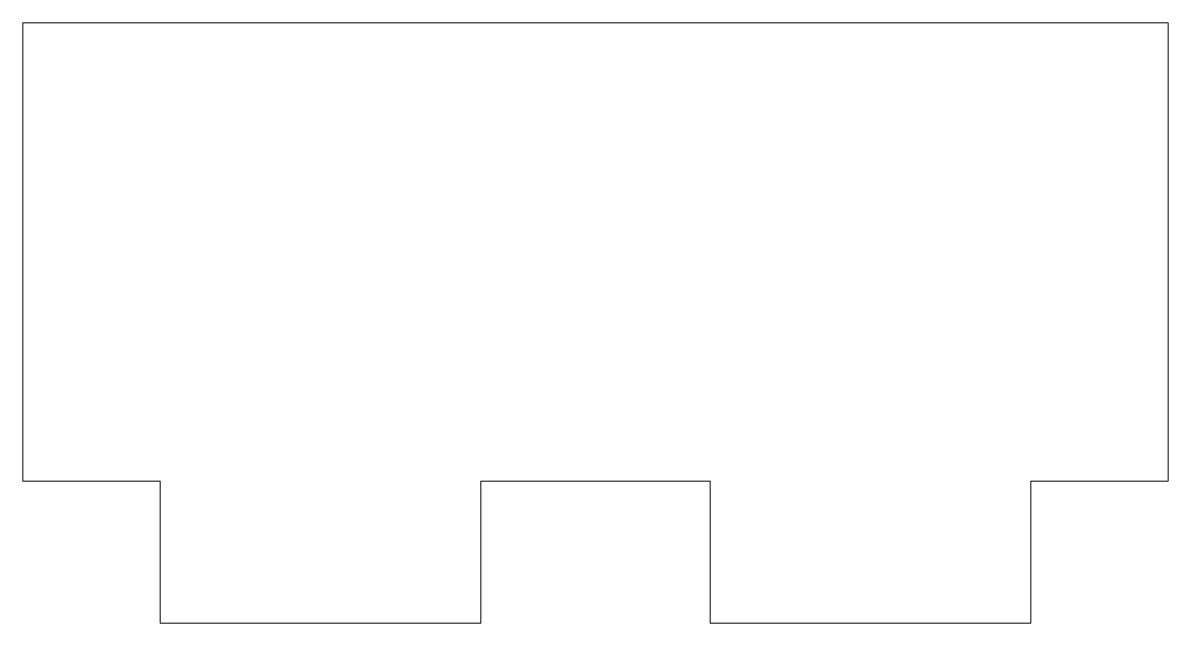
# Model space of a CAD drawing. Header units: millimetres. Extents: x -12.5 to 12.5, y -8.1 to 5.
import ezdxf

# ---------------------------------------------------------------- set-up
doc = ezdxf.new("R2010")
doc.units = ezdxf.units.MM

msp = doc.modelspace()

# ---------------------------------------------------------------- linework, layer by layer
at = {"color": 7, "linetype": 'Continuous', "lineweight": 15}
for p, q in [((-12.5, -5), (-12.5, 5)), ((-12.5, 5), (12.5, 5)), ((12.5, -5), (12.5, 5)), ((-12.5, -5), (-9.5, -5)), ((-9.5, -5), (-9.5, -8.1)), ((-2.5, -5), (2.5, -5)), ((-2.5, -5), (-2.5, -8.1)), ((2.5, -5), (2.5, -8.1)), ((9.5, -5), (12.5, -5)), ((9.5, -5), (9.5, -8.1)), ((-9.5, -8.1), (-2.5, -8.1)), ((9.5, -8.1), (2.5, -8.1))]:
    msp.add_line(p, q, dxfattribs=at)

doc.saveas('drawing.dxf')
